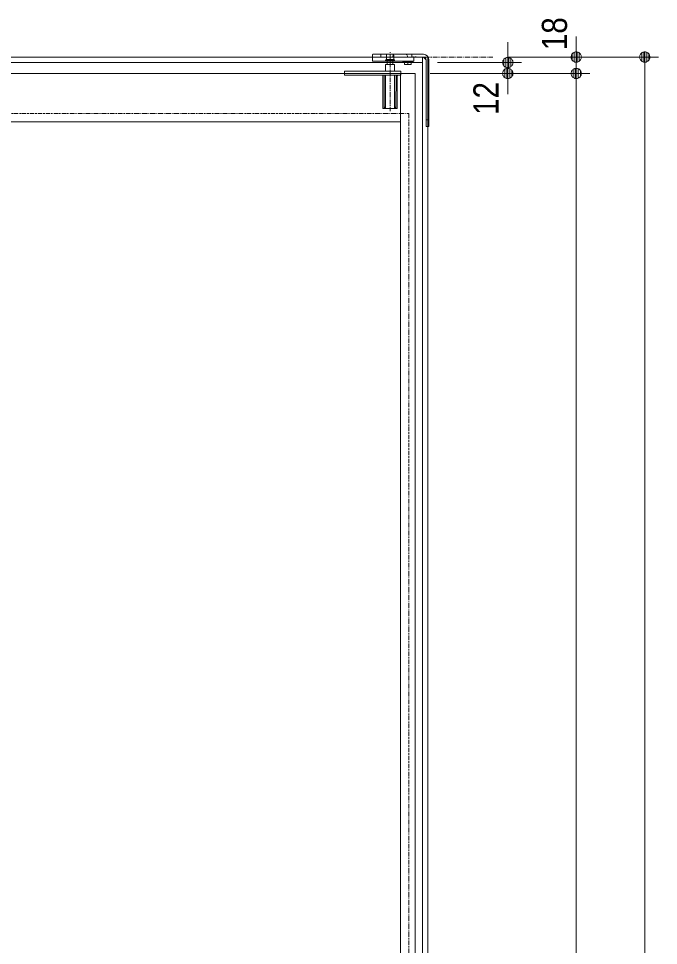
# Model space of a CAD drawing. Units: millimetres, scale not verified. Extents: x -4547 to 4547, y -2284 to 2284.
# Drawn here: x 168 to 869, y -270 to 746 of the extents above; entities that cross this region are included whole.
import ezdxf
from ezdxf.enums import TextEntityAlignment as Align

# ---------------------------------------------------------------- set-up
doc = ezdxf.new("R2010")
doc.units = ezdxf.units.MM
doc.header["$LTSCALE"] = 20
for name, pattern in [('CHAIN1', [8, 5, -1, 1, -1]), ('DASHED1', [1.8, 1.2, -0.6]), ('DOUBLE_CHAIN1', [8.8, 5, -1, 0.6, -0.6, 0.6, -1])]:
    doc.linetypes.add(name, pattern=pattern)
for name, color, linetype, lineweight in [('0-1_3一般', 7, 'Continuous', 9), ('0-2_2寸法-2', 7, 'Continuous', 9), ('0-3_0', 7, 'Continuous', 9), ('0-4_2寸法-1', 7, 'Continuous', 9)]:
    doc.layers.add(name, color=color, linetype=linetype, lineweight=lineweight)
doc.styles.add('ＭＳ Ｐゴシック', font='')
doc.styles.get('ＭＳ Ｐゴシック').set_extended_font_data('MS PGothic')

# ---------------------------------------------------------------- blocks, each defined once
blk = doc.blocks.new('グループ-16')
at = {"layer": '0-1_3一般'}
for p, q in [((37931.2, 14134.4), (37931.2, 14000)), ((37932.2, 14130.3), (37932.3, 14130)), ((38102.4, 14080), (38154.5, 14080)), ((38114.5, 14080), (38114.5, 14130)), ((38374.5, 14080), (38154.5, 14080)), ((38314.5, 14140), (38334.5, 14140)), ((38334.5, 14140), (38414.5, 14140)), ((38374.5, 14080), (38374.5, 14100)), ((38414.5, 14140), (38654.5, 14140)), ((38694.5, 14080), (38694.5, 14100)), ((38794.5, 14080), (38694.5, 14080)), ((38789.5, 14082.9), (38786.5, 14080)), ((38794.5, 14140), (38814.5, 14140)), ((38794.5, 14085.7), (38794.5, 14140)), ((38794.5, 14080), (38806.5, 14080)), ((38806.5, 14080), (38803.6, 14082.9)), ((38814.5, 14080), (38806.5, 14080)), ((39044.5, 14140), (38814.5, 14140)), ((38834.5, 14080), (38846.5, 14080)), ((38866.5, 14080), (38886.5, 14080)), ((39044.5, 14080), (39104.5, 14020)), ((38594.5, 13990), (38594.5, 13978)), ((38814.5, 13978), (38594.5, 13978)), ((38599.5, 13978), (38599.5, 13966)), ((38809.5, 13966), (38599.5, 13966)), ((38634.5, 13966), (38634.5, 13922.3)), ((38634.5, 13922.3), (38634.5, 13916)), ((38634.5, 13916), (38669.5, 13916)), ((38669.5, 13916), (38739.5, 13916)), ((38704.5, 13966), (38704.5, 13922.3)), ((38739.5, 13916), (38774.5, 13916)), ((38774.5, 13966), (38774.5, 13922.3)), ((38774.5, 13916), (38774.5, 13922.3)), ((38794.5, 13990), (38824.5, 13990)), ((38809.5, 13966), (38809.5, 13978)), ((38814.5, 13978), (38814.5, 13990)), ((39104.5, 12704.1), (39104.5, 14020)), ((39164.5, 12704.1), (39164.5, 14020)), ((39104.5, 12704.1), (39164.5, 12704.1)), ((39164.5, 12704.1), (39164.5, 12560))]:
    blk.add_line(p, q, dxfattribs=at)
for points in [[(37934.5, 14139.6), (37934.3, 14139.5), (37934.1, 14139.3), (37933.8, 14139.2), (37933.6, 14139), (37933.4, 14138.9), (37933.2, 14138.7), (37933.1, 14138.5), (37932.9, 14138.3), (37932.7, 14138.1), (37932.6, 14137.9), (37932.4, 14137.7), (37932.3, 14137.5), (37932.2, 14137.2), (37932.1, 14137), (37932, 14136.8), (37931.9, 14136.5), (37931.8, 14136.2), (37931.7, 14136), (37931.7, 14135.7), (37931.6, 14135.4), (37931.6, 14135.1), (37931.5, 14134.8), (37931.5, 14134.6), (37931.5, 14134.3), (37931.5, 14134), (37931.5, 14133.7), (37931.5, 14133.4), (37931.5, 14133.2), (37931.5, 14132.9), (37931.6, 14132.6), (37931.6, 14132.4), (37931.7, 14132.1), (37931.7, 14131.8), (37931.8, 14131.6), (37931.9, 14131.3), (37931.9, 14131), (37932, 14130.8), (37932.1, 14130.5), (37932.2, 14130.3)], [(37934.5, 14139.6), (37934.5, 14140), (38104.5, 14140)], [(38104.5, 14140), (38292.8, 14140), (38314.5, 14140), (38314.5, 14080)], [(38654.5, 14140), (38774.5, 14140), (38794.5, 14140)], [(38789.5, 14082.9), (38789.6, 14083), (38789.7, 14083.1), (38789.8, 14083.2), (38789.9, 14083.3), (38790, 14083.4), (38790.1, 14083.5), (38790.3, 14083.6), (38790.4, 14083.7), (38790.5, 14083.8), (38790.6, 14083.8), (38790.7, 14083.9), (38790.9, 14084), (38791, 14084.1), (38791.1, 14084.2), (38791.2, 14084.3), (38791.3, 14084.3), (38791.5, 14084.4), (38791.6, 14084.5), (38791.7, 14084.6), (38791.8, 14084.6), (38792, 14084.7), (38792.1, 14084.8), (38792.2, 14084.8), (38792.4, 14084.9), (38792.5, 14085), (38792.6, 14085), (38792.7, 14085.1), (38792.9, 14085.2), (38793, 14085.2), (38793.1, 14085.3), (38793.3, 14085.3), (38793.4, 14085.4), (38793.6, 14085.4), (38793.7, 14085.4), (38793.8, 14085.5), (38794, 14085.5), (38794.1, 14085.6), (38794.3, 14085.6), (38794.4, 14085.6)], [(38794.4, 14085.6), (38794.5, 14085.7), (38794.8, 14085.7), (38795, 14085.7), (38795.3, 14085.8), (38795.5, 14085.8), (38795.7, 14085.8), (38796, 14085.8), (38796.2, 14085.8), (38796.5, 14085.8), (38796.7, 14085.8), (38796.9, 14085.8), (38797.2, 14085.8), (38797.4, 14085.8), (38797.7, 14085.8), (38797.9, 14085.7), (38798.2, 14085.7), (38798.4, 14085.6), (38798.6, 14085.6), (38798.9, 14085.5), (38799.1, 14085.4), (38799.4, 14085.4), (38799.6, 14085.3), (38799.8, 14085.2), (38800.1, 14085.1), (38800.3, 14085), (38800.5, 14084.9), (38800.7, 14084.8), (38801, 14084.7), (38801.2, 14084.6), (38801.4, 14084.5), (38801.6, 14084.4), (38801.8, 14084.2), (38802, 14084.1), (38802.2, 14084), (38802.4, 14083.8), (38802.6, 14083.7), (38802.8, 14083.5), (38803, 14083.4), (38803.2, 14083.2)], [(38803.2, 14083.2), (38803.4, 14083.1), (38803.6, 14082.9)], [(38829.5, 14082.9), (38826.5, 14080), (38814.5, 14080)], [(38826.5, 14080), (38834.5, 14080), (38834.5, 14000)], [(38869.5, 14082.9), (38866.5, 14080), (38846.5, 14080), (38843.6, 14082.9)], [(39044.5, 14080), (38886.5, 14080), (38883.6, 14082.9)], [(38794.5, 13990), (38154.5, 13990), (37941.2, 13990)], [(38638, 13921.3), (38637.1, 13921.5), (38636.3, 13921.7), (38635.4, 13922), (38634.5, 13922.3)], [(38672.2, 13916.2), (38671.3, 13916.1), (38670.4, 13916.1), (38669.5, 13916), (38668.6, 13916), (38667.8, 13916), (38666.9, 13916.1), (38666, 13916.1), (38665.1, 13916.1), (38664.2, 13916.2), (38663.3, 13916.3), (38662.4, 13916.3), (38661.5, 13916.4), (38660.7, 13916.5), (38659.8, 13916.6), (38658.9, 13916.7), (38658, 13916.8), (38657.1, 13917), (38656.2, 13917.1), (38655.4, 13917.2), (38654.5, 13917.4), (38653.6, 13917.5), (38652.7, 13917.7), (38651.9, 13917.9), (38651, 13918.1), (38650.1, 13918.2), (38649.2, 13918.4), (38648.4, 13918.6), (38647.5, 13918.8), (38646.6, 13919), (38645.7, 13919.2), (38644.9, 13919.4), (38644, 13919.7), (38643.1, 13919.9), (38642.3, 13920.1), (38641.4, 13920.3), (38640.5, 13920.5), (38639.7, 13920.8), (38638.8, 13921), (38638, 13921.3)], [(38706.3, 13921.7), (38705.4, 13922), (38704.5, 13922.3), (38703.7, 13922), (38702.8, 13921.7), (38702, 13921.5), (38701.1, 13921.2), (38700.3, 13921), (38699.4, 13920.8), (38698.5, 13920.5), (38697.7, 13920.3), (38696.8, 13920.1), (38695.9, 13919.9), (38695.1, 13919.7), (38694.2, 13919.5), (38693.3, 13919.3), (38692.5, 13919.1), (38691.6, 13918.9), (38690.7, 13918.7), (38689.9, 13918.6), (38689, 13918.4), (38688.1, 13918.2), (38687.2, 13918.1), (38686.4, 13917.9), (38685.5, 13917.8), (38684.6, 13917.6), (38683.7, 13917.5), (38682.8, 13917.3), (38681.9, 13917.2), (38681.1, 13917.1), (38680.2, 13917), (38679.3, 13916.9), (38678.4, 13916.8), (38677.5, 13916.7), (38676.6, 13916.6), (38675.8, 13916.5), (38674.9, 13916.4), (38674, 13916.3), (38673.1, 13916.2), (38672.2, 13916.2)], [(38740.4, 13916.1), (38739.5, 13916), (38738.6, 13916), (38737.8, 13916), (38736.9, 13916.1), (38736, 13916.1), (38735.1, 13916.1), (38734.2, 13916.2), (38733.3, 13916.3), (38732.4, 13916.3), (38731.5, 13916.4), (38730.7, 13916.5), (38729.8, 13916.6), (38728.9, 13916.7), (38728, 13916.8), (38727.1, 13917), (38726.2, 13917.1), (38725.4, 13917.2), (38724.5, 13917.4), (38723.6, 13917.5), (38722.7, 13917.7), (38721.9, 13917.9), (38721, 13918.1), (38720.1, 13918.2), (38719.2, 13918.4), (38718.4, 13918.6), (38717.5, 13918.8), (38716.6, 13919), (38715.7, 13919.2), (38714.9, 13919.4), (38714, 13919.7), (38713.1, 13919.9), (38712.3, 13920.1), (38711.4, 13920.3), (38710.5, 13920.5), (38709.7, 13920.8), (38708.8, 13921), (38708, 13921.3), (38707.1, 13921.5), (38706.3, 13921.7)], [(38774.5, 13922.3), (38773.7, 13922), (38772.8, 13921.7), (38772, 13921.5), (38771.1, 13921.2), (38770.3, 13921), (38769.4, 13920.8), (38768.5, 13920.5), (38767.7, 13920.3), (38766.8, 13920.1), (38765.9, 13919.9), (38765.1, 13919.7), (38764.2, 13919.5), (38763.3, 13919.3), (38762.5, 13919.1), (38761.6, 13918.9), (38760.7, 13918.7), (38759.9, 13918.6), (38759, 13918.4), (38758.1, 13918.2), (38757.2, 13918.1), (38756.4, 13917.9), (38755.5, 13917.8), (38754.6, 13917.6), (38753.7, 13917.5), (38752.8, 13917.3), (38751.9, 13917.2), (38751.1, 13917.1), (38750.2, 13917), (38749.3, 13916.9), (38748.4, 13916.8), (38747.5, 13916.7), (38746.6, 13916.6), (38745.8, 13916.5), (38744.9, 13916.4), (38744, 13916.3), (38743.1, 13916.2), (38742.2, 13916.2), (38741.3, 13916.1), (38740.4, 13916.1)], [(39104.5, 12704.1), (39104.5, 12560), (39164.5, 12560)]]:
    blk.add_lwpolyline(points, dxfattribs=at)
for centre, radius, start, end in [((38104.5, 14130), 10, 0, 90), ((38414.5, 14100), 40, 90, 180), ((38654.5, 14100), 40, 0, 90), ((38836.5, 14075.9), 10, 45, 135), ((38876.5, 14075.9), 10, 45, 135), ((39044.5, 14020), 120, 0, 90), ((39044.5, 14020), 60, 0, 90), ((37941.2, 14000), 10, 180, 270), ((38824.5, 14000), 10, 270, 0)]:
    blk.add_arc(centre, radius, start, end, dxfattribs=at)
blk = doc.blocks.new('グループ-17')
at = {"layer": '0-1_3一般'}
for p, q in [((38233.5, 14030), (38214.2, 14010.7)), ((38233.5, 14120), (38233.5, 14030)), ((38253.5, 14140), (38375.5, 14140)), ((38395.5, 14030), (38395.5, 14120)), ((38414.8, 14010.7), (38395.5, 14030)), ((38214.2, 14010.7), (38214.2, 13996)), ((38214.2, 13916), (38214.2, 13770)), ((38254.5, 13996), (38254.5, 13916)), ((38374.5, 13916), (38374.5, 13996)), ((38414.8, 13996), (38414.8, 14010.7)), ((38414.8, 13770), (38414.8, 13916)), ((37314.5, 13770), (37334.5, 13770)), ((37314.5, 13690), (37314.5, 13770)), ((37334.5, 13680), (37324.5, 13680)), ((37334.5, 13770), (38314.5, 13770)), ((38314.5, 13680), (37334.5, 13680)), ((38156.6, 13670), (38159.1, 12960)), ((38182.8, 13680), (38185.3, 12975.3)), ((38209.4, 13680), (38209.1, 13680)), ((38217.8, 13652.3), (38217.8, 13670)), ((38540.1, 13680), (38314.5, 13680)), ((38411.3, 13670.4), (38411.3, 13670)), ((38411.3, 13652.3), (38411.3, 13670)), ((38443.8, 12975.2), (38446.3, 13680)), ((38470, 12960), (38472.5, 13670)), ((38550.2, 13689.6), (38550.3, 13690)), ((38550.3, 13738), (38550.3, 13690)), ((38550.3, 13738), (38554.5, 13738)), ((38554.5, 13738), (38554.5, 13770)), ((38193.1, 12960), (38217.4, 12960)), ((38435.9, 12960), (38411.7, 12960))]:
    blk.add_line(p, q, dxfattribs=at)
at = {"layer": '0-1_3一般', "linetype": 'CHAIN1'}
blk.add_line((38314.5, 12890.7), (38314.5, 14184.7), dxfattribs=at)
at = {"layer": '0-1_3一般'}
for points in [[(38233.5, 14030), (38314.5, 14030), (38395.5, 14030)], [(38214.2, 14010.7), (38314.5, 14010.7), (38414.8, 14010.7)], [(38214.2, 13996), (38314.5, 13996), (38414.8, 13996)], [(38214.2, 13916), (38314.5, 13916), (38414.8, 13916)], [(38217.8, 13670), (38217.8, 13670.4), (38217.8, 13670.8), (38217.7, 13671.1), (38217.7, 13671.5), (38217.6, 13671.9), (38217.5, 13672.2), (38217.4, 13672.6), (38217.3, 13672.9), (38217.2, 13673.3), (38217.1, 13673.6), (38217, 13673.9), (38216.8, 13674.3), (38216.7, 13674.6), (38216.5, 13674.9), (38216.3, 13675.3), (38216.1, 13675.6), (38215.9, 13675.9), (38215.7, 13676.2), (38215.5, 13676.5), (38215.3, 13676.8), (38215, 13677.1), (38214.8, 13677.4), (38214.5, 13677.7), (38214.2, 13677.9), (38214, 13678.1), (38213.7, 13678.4), (38213.4, 13678.6), (38213.1, 13678.8), (38212.8, 13679), (38212.5, 13679.1), (38212.2, 13679.3), (38211.9, 13679.4), (38211.5, 13679.5), (38211.2, 13679.6), (38210.9, 13679.7), (38210.5, 13679.8), (38210.2, 13679.9), (38209.8, 13679.9), (38209.4, 13680)], [(38217.4, 12960), (38217.4, 12977.8), (38217.4, 12995.5), (38217.4, 13013.3), (38217.4, 13031), (38217.5, 13048.8), (38217.5, 13066.5), (38217.5, 13084.3), (38217.5, 13102), (38217.5, 13119.8), (38217.5, 13137.5), (38217.5, 13155.3), (38217.5, 13173), (38217.6, 13190.8), (38217.6, 13208.5), (38217.6, 13226.3), (38217.6, 13244), (38217.6, 13261.8), (38217.6, 13279.5), (38217.6, 13297.3), (38217.6, 13315), (38217.6, 13332.8), (38217.7, 13350.5), (38217.7, 13368.3), (38217.7, 13386), (38217.7, 13403.8), (38217.7, 13421.5), (38217.7, 13439.3), (38217.7, 13457), (38217.7, 13474.8), (38217.7, 13492.5), (38217.7, 13510.3), (38217.7, 13528), (38217.8, 13545.8), (38217.8, 13563.5), (38217.8, 13581.3), (38217.8, 13599), (38217.8, 13616.8), (38217.8, 13634.5), (38217.8, 13652.3)], [(38314.5, 13770), (38544.1, 13770), (38554.5, 13770)], [(38420, 13680), (38419.6, 13680), (38419.3, 13679.9), (38418.9, 13679.9), (38418.6, 13679.8), (38418.2, 13679.7), (38417.9, 13679.6), (38417.6, 13679.5), (38417.2, 13679.4), (38416.9, 13679.3), (38416.6, 13679.1), (38416.3, 13679), (38416, 13678.8), (38415.7, 13678.6), (38415.4, 13678.4), (38415.2, 13678.1), (38414.9, 13677.9), (38414.6, 13677.7), (38414.4, 13677.4), (38414.1, 13677.1), (38413.9, 13676.8), (38413.7, 13676.5), (38413.4, 13676.2), (38413.2, 13675.9), (38413, 13675.6), (38412.8, 13675.3), (38412.7, 13674.9), (38412.5, 13674.6), (38412.3, 13674.3), (38412.2, 13673.9), (38412.1, 13673.6), (38411.9, 13673.3), (38411.8, 13672.9), (38411.7, 13672.6), (38411.6, 13672.2), (38411.5, 13671.9), (38411.4, 13671.5), (38411.4, 13671.1), (38411.3, 13670.8), (38411.3, 13670.4)], [(38411.7, 12960), (38411.7, 12977.8), (38411.7, 12995.5), (38411.7, 13013.3), (38411.6, 13031), (38411.6, 13048.8), (38411.6, 13066.5), (38411.6, 13084.3), (38411.6, 13102), (38411.6, 13119.8), (38411.6, 13137.5), (38411.6, 13155.3), (38411.5, 13173), (38411.5, 13190.8), (38411.5, 13208.5), (38411.5, 13226.3), (38411.5, 13244), (38411.5, 13261.8), (38411.5, 13279.5), (38411.5, 13297.3), (38411.4, 13315), (38411.4, 13332.8), (38411.4, 13350.5), (38411.4, 13368.3), (38411.4, 13386), (38411.4, 13403.8), (38411.4, 13421.5), (38411.4, 13439.3), (38411.4, 13457), (38411.4, 13474.8), (38411.3, 13492.5), (38411.3, 13510.3), (38411.3, 13528), (38411.3, 13545.8), (38411.3, 13563.5), (38411.3, 13581.3), (38411.3, 13599), (38411.3, 13616.8), (38411.3, 13634.5), (38411.3, 13652.3)], [(38540.1, 13680), (38540.5, 13680.1), (38540.9, 13680.1), (38541.3, 13680.2), (38541.6, 13680.3), (38542, 13680.4), (38542.4, 13680.5), (38542.7, 13680.6), (38543.1, 13680.7), (38543.4, 13680.9), (38543.8, 13681), (38544.1, 13681.2), (38544.5, 13681.4), (38544.8, 13681.6), (38545.1, 13681.8), (38545.4, 13682), (38545.7, 13682.2), (38546, 13682.5), (38546.3, 13682.7), (38546.6, 13683), (38546.9, 13683.2), (38547.2, 13683.5), (38547.5, 13683.8), (38547.7, 13684.1), (38548, 13684.4), (38548.2, 13684.7), (38548.4, 13685), (38548.6, 13685.3), (38548.8, 13685.7), (38549, 13686), (38549.2, 13686.3), (38549.4, 13686.7), (38549.5, 13687), (38549.6, 13687.4), (38549.8, 13687.7), (38549.9, 13688.1), (38550, 13688.5), (38550.1, 13688.8), (38550.2, 13689.2), (38550.2, 13689.6)], [(38460, 12950), (38314.5, 12950), (38169.1, 12950)], [(38192.8, 12979.8), (38192.1, 12979.9), (38191.3, 12980), (38190.6, 12980), (38189.9, 12980), (38189.3, 12979.9), (38188.7, 12979.7), (38188.2, 12979.4), (38187.7, 12979.1), (38187.3, 12978.8), (38186.9, 12978.3), (38186.5, 12977.8), (38186.2, 12977.3), (38186, 12976.7), (38185.8, 12976), (38185.6, 12975.2), (38185.5, 12974.5), (38185.4, 12973.8), (38185.4, 12973.1), (38185.5, 12972.4), (38185.5, 12971.7), (38185.7, 12971), (38185.8, 12970.4), (38186.1, 12969.7), (38186.3, 12969.1), (38186.6, 12968.5), (38187, 12967.9), (38187.4, 12967.3), (38187.9, 12966.7), (38188.3, 12966.1), (38188.8, 12965.5), (38189.2, 12965), (38189.6, 12964.4), (38190.1, 12963.9), (38190.5, 12963.4), (38190.9, 12962.8), (38191.3, 12962.3), (38191.7, 12961.8), (38192, 12961.4), (38192.4, 12960.9)], [(38192.4, 12960.9), (38192.8, 12960.4), (38193.1, 12960)], [(38217.4, 12960), (38217.1, 12960.5), (38216.8, 12961), (38216.4, 12961.5), (38216.1, 12962), (38215.7, 12962.6), (38215.3, 12963.1), (38214.9, 12963.7), (38214.5, 12964.3), (38214, 12964.9), (38213.5, 12965.5), (38213, 12966.1), (38212.5, 12966.7), (38212, 12967.4), (38211.5, 12968), (38210.9, 12968.7), (38210.3, 12969.3), (38209.7, 12969.9), (38209.1, 12970.6), (38208.4, 12971.2), (38207.7, 12971.8), (38207.1, 12972.4), (38206.3, 12973), (38205.6, 12973.5), (38204.9, 12974.1), (38204.1, 12974.7), (38203.3, 12975.2), (38202.5, 12975.7), (38201.7, 12976.3), (38200.9, 12976.7), (38200, 12977.2), (38199.2, 12977.6), (38198.4, 12978), (38197.6, 12978.4), (38196.8, 12978.7), (38196, 12979), (38195.2, 12979.2), (38194.4, 12979.4), (38193.6, 12979.6), (38192.8, 12979.8)], [(38412.3, 12961), (38412, 12960.5), (38411.7, 12960)], [(38437.8, 12980), (38437, 12979.9), (38436.2, 12979.8), (38435.4, 12979.6), (38434.6, 12979.4), (38433.9, 12979.2), (38433.1, 12979), (38432.3, 12978.7), (38431.5, 12978.3), (38430.7, 12978), (38429.8, 12977.6), (38429, 12977.2), (38428.2, 12976.7), (38427.4, 12976.3), (38426.6, 12975.7), (38425.8, 12975.2), (38425, 12974.7), (38424.2, 12974.1), (38423.5, 12973.5), (38422.7, 12973), (38422, 12972.4), (38421.3, 12971.8), (38420.7, 12971.2), (38420, 12970.6), (38419.4, 12969.9), (38418.8, 12969.3), (38418.2, 12968.7), (38417.6, 12968), (38417.1, 12967.4), (38416.5, 12966.7), (38416, 12966.1), (38415.5, 12965.5), (38415.1, 12964.9), (38414.6, 12964.3), (38414.2, 12963.7), (38413.8, 12963.1), (38413.4, 12962.6), (38413, 12962), (38412.6, 12961.5), (38412.3, 12961)], [(38435.9, 12960), (38436.3, 12960.4), (38436.7, 12960.9), (38437, 12961.4), (38437.4, 12961.8), (38437.8, 12962.3), (38438.2, 12962.8), (38438.6, 12963.3), (38439, 12963.9), (38439.4, 12964.4), (38439.9, 12965), (38440.3, 12965.5), (38440.8, 12966.1), (38441.2, 12966.7), (38441.7, 12967.3), (38442.1, 12967.9), (38442.4, 12968.5), (38442.8, 12969.1), (38443, 12969.7), (38443.2, 12970.4), (38443.4, 12971), (38443.5, 12971.7), (38443.6, 12972.4), (38443.6, 12973.1), (38443.6, 12973.8), (38443.6, 12974.5), (38443.5, 12975.2), (38443.3, 12976), (38443.1, 12976.7), (38442.9, 12977.3), (38442.6, 12977.8), (38442.2, 12978.3), (38441.8, 12978.8), (38441.4, 12979.1), (38440.9, 12979.4), (38440.4, 12979.7), (38439.8, 12979.9), (38439.2, 12980), (38438.5, 12980), (38437.8, 12980)]]:
    blk.add_lwpolyline(points, dxfattribs=at)
for centre, radius, start, end in [((38253.5, 14120), 20, 90, 180), ((38375.5, 14120), 20, 0, 90), ((37324.5, 13690), 10, 180, 270), ((38146.6, 13670), 10, 0.2, 90), ((38482.5, 13670), 10, 90, 179.8), ((38169.1, 12960), 10, 180.2, 270), ((38460, 12960), 10, 270, 359.8)]:
    blk.add_arc(centre, radius, start, end, dxfattribs=at)
blk = doc.blocks.new('グループ-21')
at = {"layer": '0-1_3一般'}
for p, q in [((24082.5, 13720), (38864.5, 13720)), ((38544.5, 13720), (38544.5, -32580)), ((38864.5, 13720), (38864.5, -32580)), ((24084.5, 12660), (38544.5, 12660))]:
    blk.add_line(p, q, dxfattribs=at)
at = {"layer": '0-1_3一般', "linetype": 'DASHED1'}
for p, q in [((38546.5, 12660), (38546.5, 13720)), ((38544.5, 12660), (38546.5, 12660))]:
    blk.add_line(p, q, dxfattribs=at)
at = {"layer": '0-1_3一般', "linetype": 'DOUBLE_CHAIN1'}
for p, q in [((23907.3, 12840), (38727.3, 12840)), ((38727.3, 12840), (38727.3, -31760))]:
    blk.add_line(p, q, dxfattribs=at)
blk = doc.blocks.new('グループ-22')
at = {"layer": '0-1_3一般', "linetype": 'DOUBLE_CHAIN1'}
for p, q in [((22890, 14080), (40566.3, 14080)), ((39144.5, -32920), (39144.5, 14080))]:
    blk.add_line(p, q, dxfattribs=at)
blk = doc.blocks.new('グループ-24')
at = {"layer": '0-1_3一般'}
for points in [[(39024.5, 14080), (39024.5, 13960), (23664.5, 13960), (23664.5, 14080)], [(39144.5, 14080), (39144.5, -32740), (39024.5, -32740), (39024.5, 14080)]]:
    blk.add_lwpolyline(points, close=True, dxfattribs=at)
blk = doc.blocks.new('グループ-30')
at = {"layer": '0-1_3一般'}
for name in ['グループ-22', 'グループ-24', 'グループ-17', 'グループ-16', 'グループ-21']:
    blk.add_blockref(name, (0, 0), dxfattribs=at)
blk = doc.blocks.new('_Dot')
at = {"layer": '0-3_0'}
for p, q in [((-10, 0), (-20, 0)), ((9.78, 2), (-9.78, 2)), ((7.99, 6), (-7.99, 6)), ((9.16, -3.98), (-9.16, -3.98)), ((6, -7.98), (-6, -7.98))]:
    blk.add_line(p, q, dxfattribs=at)
for points in [[(10, 0), (9.92, 1.25), (9.69, 2.49), (9.3, 3.68), (8.76, 4.82), (8.09, 5.88), (7.29, 6.85), (6.37, 7.71), (5.36, 8.44), (4.26, 9.05), (3.09, 9.51), (1.87, 9.82), (0.63, 9.98), (-0.63, 9.98), (-1.87, 9.82), (-3.09, 9.51), (-4.26, 9.05), (-5.36, 8.44), (-6.37, 7.71), (-7.29, 6.85), (-8.09, 5.88), (-8.76, 4.82), (-9.3, 3.68), (-9.69, 2.49), (-9.92, 1.25), (-10, 0), (0, 0)], [(-10, 0), (-9.92, -1.25), (-9.69, -2.49), (-9.3, -3.68), (-8.76, -4.82), (-8.09, -5.88), (-7.29, -6.85), (-6.37, -7.71), (-5.36, -8.44), (-4.26, -9.05), (-3.09, -9.51), (-1.87, -9.82), (-0.63, -9.98), (0.63, -9.98), (1.87, -9.82), (3.09, -9.51), (4.26, -9.05), (5.36, -8.44), (6.37, -7.71), (7.29, -6.85), (8.09, -5.88), (8.76, -4.82), (9.3, -3.68), (9.69, -2.49), (9.92, -1.25), (10, 0), (0, 0)]]:
    blk.add_lwpolyline(points, close=True, dxfattribs=at)

msp = doc.modelspace()

# ---------------------------------------------------------------- linework, layer by layer
at = {"layer": '0-2_2寸法-2'}
for p, q in [((779.1, 715.26), (779.1, 726.51)), ((704.1, 709.26), (704.1, 720.51)), ((704.19, 704), (794.1, 704)), ((779.1, 704), (779.1, 686)), ((627.1, 698), (719.1, 698)), ((704.1, 698), (704.1, 686)), ((619.1, 686), (719.1, 686)), ((719.1, 686), (794.1, 686)), ((704.1, 674.74), (704.1, 663.49)), ((779.1, 674.74), (779.1, 663.49))]:
    msp.add_line(p, q, dxfattribs=at)
at = {"layer": '0-4_2寸法-1'}
for p, q in [((794.1, 704), (869.15, 704)), ((854.15, 692.74), (854.15, -1634.74)), ((719.1, 686), (794.1, 686)), ((779.1, 674.74), (779.1, -1620.74))]:
    msp.add_line(p, q, dxfattribs=at)

# ---------------------------------------------------------------- block references
at = {"layer": '0-1_3一般', "xscale": 0.05, "yscale": 0.05}
msp.add_blockref('グループ-30', (-1340.62, 0), dxfattribs=at)
at = {"layer": '0-2_2寸法-2', "xscale": 0.5627563, "yscale": 0.5627563}
for p, rotation in [((779.1, 704), 270), ((704.1, 698), 270), ((704.1, 686), 90), ((779.1, 686), 90)]:
    msp.add_blockref('_Dot', p, dxfattribs=dict(at, rotation=rotation))
at = {"layer": '0-4_2寸法-1', "xscale": 0.5627563, "yscale": 0.5627563, "rotation": 90}
for p in [(854.15, 704), (779.1, 686)]:
    msp.add_blockref('_Dot', p, dxfattribs=at)

# ---------------------------------------------------------------- texts
at = {"layer": '0-2_2寸法-2', "style": 'ＭＳ Ｐゴシック', "width": 0.9}
for s, p in [('18', (777.24, 711.54)), ('12', (702.24, 640.55))]:
    msp.add_text(s, height=27.57, rotation=90, dxfattribs=at).set_placement(p, align=Align.BOTTOM_LEFT)

doc.saveas('drawing.dxf')
